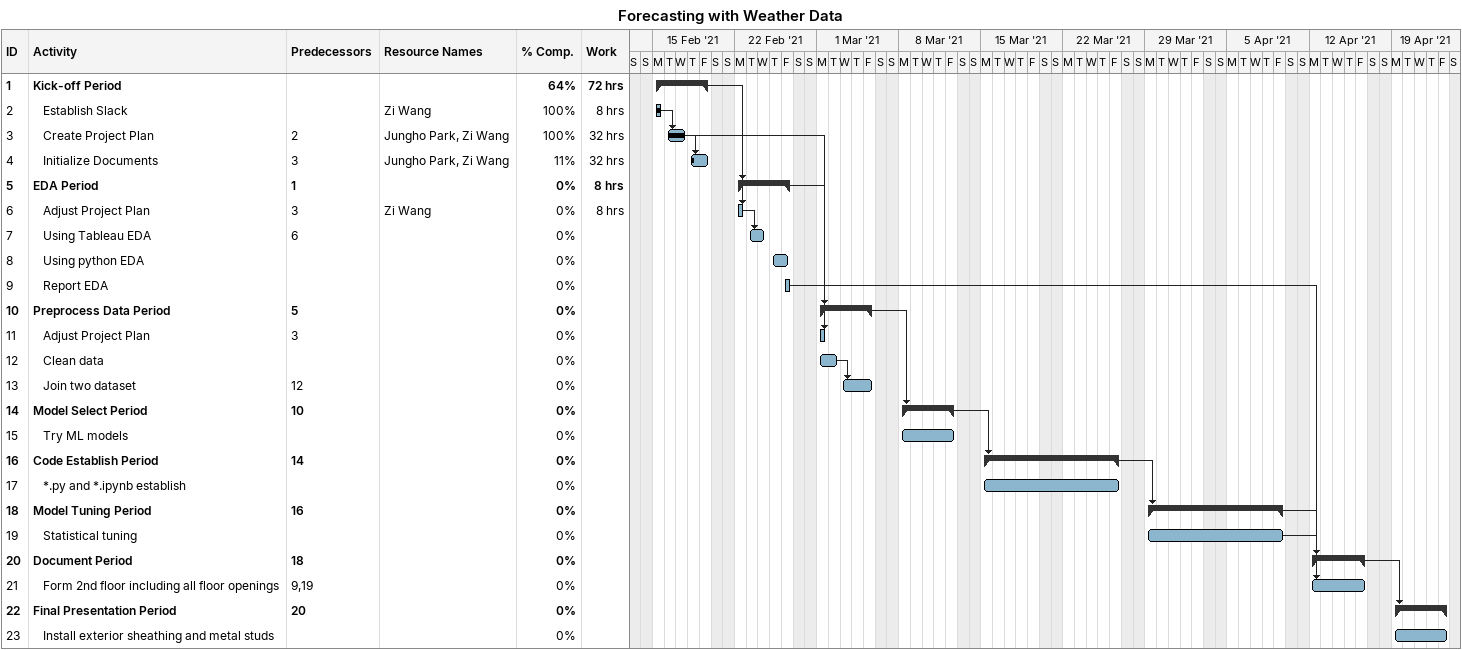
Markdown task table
Forecasting with Weather Data

| ID | Level | Task | Start | Finish | Predecessors | Resources | % complete | Work (h) |
|---|---|---|---|---|---|---|---|---|
| 1 | 1 | **Kick-off Period** | 2021-02-15 | 2021-02-19 |  |  | 64 | 72 |
| 2 | 2 | Establish Slack | 2021-02-15 | 2021-02-15 |  | Zi Wang | 100 | 8 |
| 3 | 2 | Create Project Plan | 2021-02-16 | 2021-02-17 | 2 | Jungho Park, Zi Wang | 100 | 32 |
| 4 | 2 | Initialize Documents | 2021-02-18 | 2021-02-19 | 3 | Jungho Park, Zi Wang | 11 | 32 |
| 5 | 1 | **EDA Period** | 2021-02-22 | 2021-02-26 | 1 |  | 0 | 8 |
| 6 | 2 | Adjust Project Plan | 2021-02-22 | 2021-02-22 | 3 | Zi Wang | 0 | 8 |
| 7 | 2 | Using Tableau EDA | 2021-02-23 | 2021-02-24 | 6 |  | 0 |  |
| 8 | 2 | Using python EDA | 2021-02-25 | 2021-02-26 |  |  | 0 |  |
| 9 | 2 | Report EDA | 2021-02-26 | 2021-02-26 |  |  | 0 |  |
| 10 | 1 | **Preprocess Data Period** | 2021-03-01 | 2021-03-05 | 5 |  | 0 |  |
| 11 | 2 | Adjust Project Plan | 2021-03-01 | 2021-03-01 | 3 |  | 0 |  |
| 12 | 2 | Clean data | 2021-03-01 | 2021-03-02 |  |  | 0 |  |
| 13 | 2 | Join two dataset | 2021-03-03 | 2021-03-05 | 12 |  | 0 |  |
| 14 | 1 | **Model Select Period** | 2021-03-08 | 2021-03-12 | 10 |  | 0 |  |
| 15 | 2 | Try ML models | 2021-03-08 | 2021-03-12 |  |  | 0 |  |
| 16 | 1 | **Code Establish Period** | 2021-03-15 | 2021-03-26 | 14 |  | 0 |  |
| 17 | 2 | *.py and *.ipynb establish | 2021-03-15 | 2021-03-26 |  |  | 0 |  |
| 18 | 1 | **Model Tuning Period** | 2021-03-29 | 2021-04-09 | 16 |  | 0 |  |
| 19 | 2 | Statistical tuning | 2021-03-29 | 2021-04-09 |  |  | 0 |  |
| 20 | 1 | **Document Period** | 2021-04-12 | 2021-04-16 | 18 |  | 0 |  |
| 21 | 2 | Form 2nd floor including all floor openings | 2021-04-12 | 2021-04-16 | 9, 19 |  | 0 |  |
| 22 | 1 | **Final Presentation Period** | 2021-04-19 | 2021-04-23 | 20 |  | 0 |  |
| 23 | 2 | Install exterior sheathing and metal studs | 2021-04-19 | 2021-04-23 |  |  | 0 |  |
